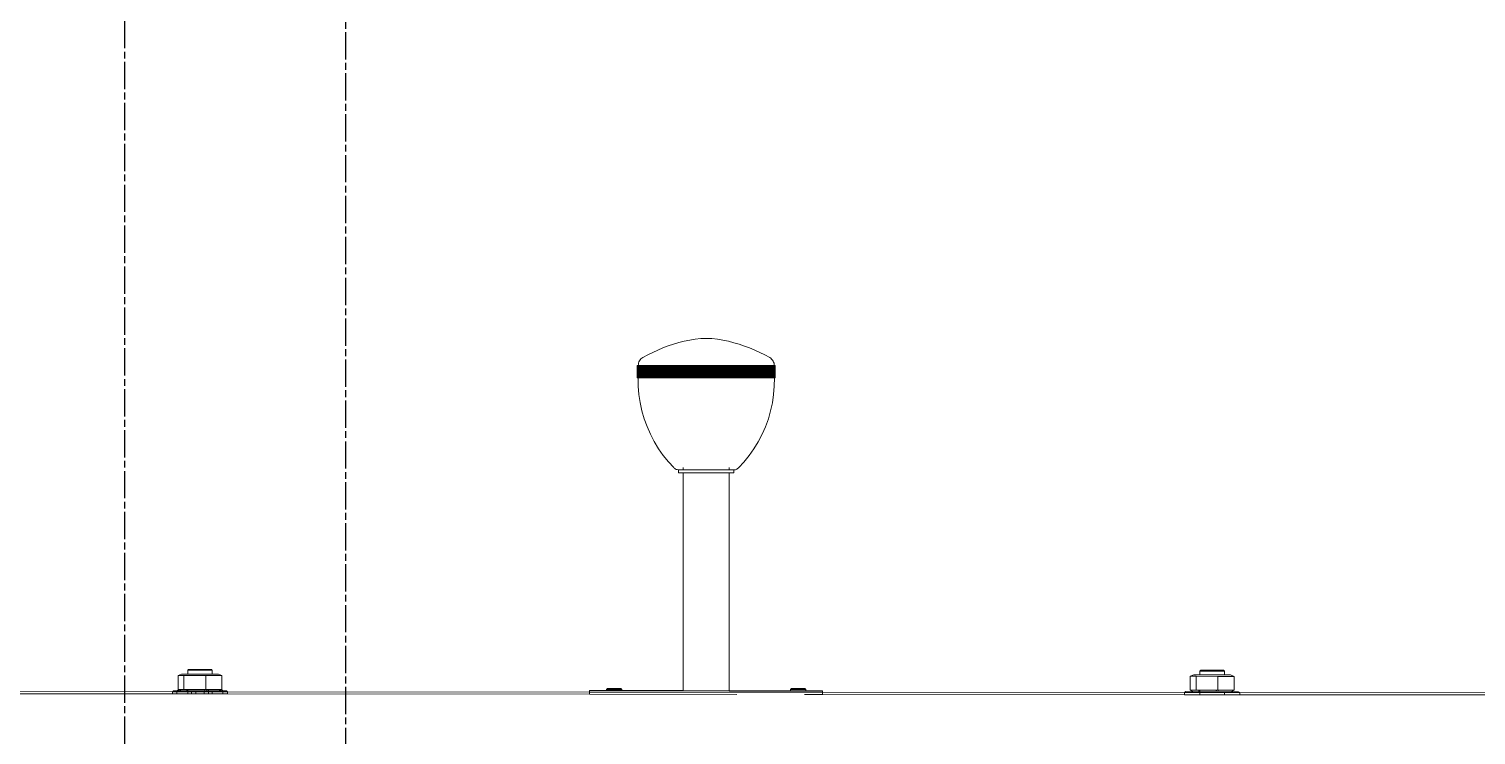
# Model space of a CAD drawing. Header units: inches. Extents: x 102655 to 148943, y 72248 to 114419.
# Drawn here: x 119834.3 to 120306.1, y 84854.9 to 85085.1 of the extents above; entities that cross this region are included whole.
import ezdxf

# ---------------------------------------------------------------- set-up
doc = ezdxf.new("R2010")
doc.units = ezdxf.units.IN
doc.linetypes.add('CENTER INDS', pattern=[13.335, 8.89, -1.11125, 2.2225, -1.11125])
doc.layers.add('ceiling dim', color=8, linetype='Continuous', lineweight=5)
doc.layers.add('Furnitureee', color=8, linetype='Continuous', lineweight=5)
doc.layers.add('ELECTRICAL LIGHTING CEILING', color=6, linetype='CENTER INDS', true_color=0xff00ff)

# ---------------------------------------------------------------- blocks, each defined once
blk = doc.blocks.new('baby foot pl')
at = {"color": 8}
for p, q in [((2.21704, 2.81693), (2.21526, 2.81656)), ((2.21883, 2.81724), (2.21704, 2.81693)), ((2.22063, 2.81748), (2.21883, 2.81724)), ((2.22425, 2.81748), (2.22063, 2.81748)), ((2.22425, 2.81748), (2.22606, 2.81724)), ((2.22606, 2.81724), (2.22785, 2.81693)), ((2.22785, 2.81693), (2.22963, 2.81656)), ((2.20335, 2.81213), (2.20176, 2.81125)), ((2.20498, 2.81295), (2.20335, 2.81213)), ((2.20663, 2.81371), (2.20498, 2.81295)), ((2.20831, 2.81441), (2.20663, 2.81371)), ((2.21002, 2.81504), (2.20831, 2.81441)), ((2.21174, 2.81561), (2.21002, 2.81504)), ((2.21349, 2.81612), (2.21174, 2.81561)), ((2.21526, 2.81656), (2.21349, 2.81612)), ((2.22963, 2.81656), (2.23139, 2.81612)), ((2.23139, 2.81612), (2.23314, 2.81561)), ((2.23314, 2.81561), (2.23487, 2.81504)), ((2.23487, 2.81504), (2.23657, 2.81441)), ((2.23657, 2.81441), (2.23825, 2.81371)), ((2.23825, 2.81371), (2.23991, 2.81295)), ((2.23991, 2.81295), (2.24153, 2.81213)), ((2.24153, 2.81213), (2.24312, 2.81125)), ((2.19994, 2.80865), (2.19994, 2.80465)), ((2.19999, 2.80865), (2.19994, 2.80865)), ((2.19999, 2.80865), (2.19999, 2.80465)), ((2.19999, 2.80865), (2.20004, 2.80865)), ((2.20004, 2.80865), (2.20009, 2.80865)), ((2.20004, 2.80865), (2.20004, 2.80465)), ((2.20009, 2.80865), (2.20009, 2.80465)), ((2.20013, 2.80865), (2.20009, 2.80865)), ((2.20013, 2.80865), (2.20013, 2.80465)), ((2.20013, 2.80865), (2.20018, 2.80865)), ((2.20018, 2.80865), (2.20018, 2.80465)), ((2.20018, 2.80865), (2.20023, 2.80865)), ((2.20026, 2.80865), (2.20023, 2.80865)), ((2.20023, 2.80865), (2.20023, 2.80465)), ((2.20029, 2.80905), (2.20026, 2.80865)), ((2.20031, 2.80865), (2.20026, 2.80865)), ((2.20026, 2.80865), (2.20028, 2.80465)), ((2.20036, 2.80943), (2.20029, 2.80905)), ((2.20031, 2.80865), (2.20033, 2.80465)), ((2.20037, 2.80865), (2.20031, 2.80865)), ((2.20049, 2.8098), (2.20036, 2.80943)), ((2.20037, 2.80865), (2.20037, 2.80465)), ((2.20042, 2.80865), (2.20037, 2.80865)), ((2.20042, 2.80865), (2.20042, 2.80465)), ((2.20042, 2.80865), (2.20047, 2.80865)), ((2.20047, 2.80865), (2.20047, 2.80465)), ((2.20052, 2.80865), (2.20047, 2.80865)), ((2.20066, 2.81015), (2.20049, 2.8098)), ((2.20052, 2.80865), (2.20052, 2.80465)), ((2.20056, 2.80865), (2.20052, 2.80865)), ((2.20056, 2.80865), (2.20056, 2.80465)), ((2.20056, 2.80865), (2.20061, 2.80865)), ((2.20061, 2.80865), (2.20061, 2.80465)), ((2.20065, 2.80865), (2.20061, 2.80865)), ((2.20069, 2.80865), (2.20065, 2.80865)), ((2.20065, 2.80865), (2.20066, 2.80465)), ((2.20088, 2.81048), (2.20066, 2.81015)), ((2.20069, 2.80865), (2.20071, 2.80465)), ((2.20069, 2.80865), (2.20085, 2.80865)), ((2.20085, 2.80865), (2.20085, 2.80465)), ((2.20085, 2.80865), (2.20099, 2.80865)), ((2.20114, 2.81078), (2.20088, 2.81048)), ((2.20099, 2.80865), (2.20099, 2.80465)), ((2.20113, 2.80865), (2.20099, 2.80865)), ((2.20113, 2.80865), (2.20113, 2.80465)), ((2.20113, 2.80865), (2.20127, 2.80865)), ((2.20144, 2.81103), (2.20114, 2.81078)), ((2.20127, 2.80865), (2.20127, 2.80465)), ((2.20141, 2.80865), (2.20127, 2.80865)), ((2.20141, 2.80865), (2.20141, 2.80465)), ((2.20141, 2.80865), (2.20155, 2.80865)), ((2.20176, 2.81125), (2.20144, 2.81103)), ((2.20155, 2.80865), (2.20155, 2.80465)), ((2.20169, 2.80865), (2.20155, 2.80865)), ((2.20169, 2.80865), (2.20169, 2.80465)), ((2.20183, 2.80865), (2.20169, 2.80865)), ((2.20183, 2.80865), (2.20183, 2.80465)), ((2.20183, 2.80865), (2.20197, 2.80865)), ((2.20197, 2.80865), (2.20197, 2.80465)), ((2.20211, 2.80865), (2.20197, 2.80865)), ((2.20211, 2.80865), (2.20211, 2.80465)), ((2.20225, 2.80865), (2.20211, 2.80865)), ((2.20225, 2.80865), (2.20225, 2.80465)), ((2.20225, 2.80865), (2.20239, 2.80865)), ((2.20239, 2.80865), (2.20239, 2.80465)), ((2.20239, 2.80865), (2.20253, 2.80865)), ((2.20253, 2.80865), (2.20253, 2.80465)), ((2.20267, 2.80865), (2.20253, 2.80865)), ((2.20267, 2.80865), (2.20267, 2.80465)), ((2.20282, 2.80865), (2.20267, 2.80865)), ((2.20282, 2.80865), (2.20282, 2.80465)), ((2.20282, 2.80865), (2.20296, 2.80865)), ((2.20296, 2.80865), (2.20296, 2.80465)), ((2.20316, 2.80865), (2.20296, 2.80865)), ((2.20316, 2.80865), (2.20317, 2.80465)), ((2.20316, 2.80865), (2.2034, 2.80865)), ((2.2034, 2.80865), (2.2034, 2.80465)), ((2.2034, 2.80865), (2.20362, 2.80865)), ((2.20362, 2.80865), (2.20362, 2.80465)), ((2.20385, 2.80865), (2.20362, 2.80865)), ((2.20385, 2.80865), (2.20385, 2.80465)), ((2.20385, 2.80865), (2.20407, 2.80865)), ((2.20407, 2.80865), (2.20407, 2.80465)), ((2.20407, 2.80865), (2.20429, 2.80865)), ((2.20429, 2.80865), (2.20429, 2.80465)), ((2.20429, 2.80865), (2.20452, 2.80865)), ((2.20452, 2.80865), (2.20452, 2.80465)), ((2.20452, 2.80865), (2.20474, 2.80865)), ((2.20474, 2.80865), (2.20474, 2.80465)), ((2.20474, 2.80865), (2.20496, 2.80865)), ((2.20496, 2.80865), (2.20496, 2.80465)), ((2.20519, 2.80865), (2.20496, 2.80865)), ((2.20519, 2.80865), (2.20519, 2.80465)), ((2.20519, 2.80865), (2.20541, 2.80865)), ((2.20541, 2.80865), (2.20541, 2.80465)), ((2.20563, 2.80865), (2.20541, 2.80865)), ((2.20563, 2.80865), (2.20563, 2.80465)), ((2.20563, 2.80865), (2.20586, 2.80865)), ((2.20586, 2.80865), (2.20586, 2.80465)), ((2.20608, 2.80865), (2.20586, 2.80865)), ((2.20608, 2.80865), (2.20608, 2.80465)), ((2.20608, 2.80865), (2.20631, 2.80865)), ((2.20631, 2.80865), (2.20631, 2.80465)), ((2.20631, 2.80865), (2.20653, 2.80865)), ((2.20653, 2.80865), (2.20653, 2.80465)), ((2.20682, 2.80865), (2.20653, 2.80865)), ((2.20682, 2.80865), (2.20682, 2.80465)), ((2.20711, 2.80865), (2.20682, 2.80865)), ((2.20711, 2.80865), (2.20711, 2.80465)), ((2.20711, 2.80865), (2.2074, 2.80865)), ((2.2074, 2.80865), (2.2074, 2.80465)), ((2.20769, 2.80865), (2.2074, 2.80865)), ((2.20769, 2.80865), (2.20769, 2.80465)), ((2.20798, 2.80865), (2.20769, 2.80865)), ((2.20798, 2.80865), (2.20798, 2.80465)), ((2.20798, 2.80865), (2.20828, 2.80865)), ((2.20828, 2.80865), (2.20828, 2.80465)), ((2.20857, 2.80865), (2.20828, 2.80865)), ((2.20857, 2.80865), (2.20857, 2.80465)), ((2.20857, 2.80865), (2.20886, 2.80865)), ((2.20886, 2.80865), (2.20886, 2.80465)), ((2.20915, 2.80865), (2.20886, 2.80865)), ((2.20915, 2.80865), (2.20915, 2.80465)), ((2.20944, 2.80865), (2.20915, 2.80865)), ((2.20944, 2.80865), (2.20944, 2.80465)), ((2.20944, 2.80865), (2.20973, 2.80865)), ((2.20973, 2.80865), (2.20973, 2.80465)), ((2.20973, 2.80865), (2.21002, 2.80865)), ((2.21002, 2.80865), (2.21002, 2.80465)), ((2.21031, 2.80865), (2.21002, 2.80865)), ((2.21031, 2.80865), (2.21031, 2.80465)), ((2.21031, 2.80865), (2.21061, 2.80865)), ((2.21061, 2.80865), (2.21061, 2.80465)), ((2.21061, 2.80865), (2.2109, 2.80865)), ((2.2109, 2.80865), (2.2109, 2.80465)), ((2.2109, 2.80865), (2.21119, 2.80865)), ((2.21119, 2.80865), (2.21119, 2.80465)), ((2.21147, 2.80865), (2.21119, 2.80865)), ((2.21147, 2.80865), (2.21147, 2.80465)), ((2.21147, 2.80865), (2.21152, 2.80865)), ((2.21152, 2.80865), (2.21152, 2.80465)), ((2.21181, 2.80865), (2.21152, 2.80865)), ((2.21181, 2.80865), (2.21181, 2.80465)), ((2.21181, 2.80865), (2.21186, 2.80865)), ((2.21216, 2.80865), (2.21186, 2.80865)), ((2.21186, 2.80865), (2.21186, 2.80465)), ((2.21216, 2.80865), (2.21214, 2.80465)), ((2.21216, 2.80865), (2.2122, 2.80865)), ((2.2122, 2.80865), (2.2122, 2.80465)), ((2.21249, 2.80865), (2.2122, 2.80865)), ((2.21249, 2.80865), (2.21249, 2.80465)), ((2.21249, 2.80865), (2.21254, 2.80865)), ((2.21282, 2.80865), (2.21254, 2.80865)), ((2.21254, 2.80865), (2.21254, 2.80465)), ((2.21282, 2.80865), (2.21282, 2.80465)), ((2.21282, 2.80865), (2.21288, 2.80865)), ((2.21317, 2.80865), (2.21288, 2.80865)), ((2.21288, 2.80865), (2.21288, 2.80465)), ((2.21317, 2.80865), (2.21317, 2.80465)), ((2.21317, 2.80865), (2.21322, 2.80865)), ((2.21351, 2.80865), (2.21322, 2.80865)), ((2.21322, 2.80865), (2.21322, 2.80465)), ((2.21351, 2.80865), (2.21351, 2.80465)), ((2.21356, 2.80865), (2.21351, 2.80865)), ((2.21356, 2.80865), (2.21356, 2.80465)), ((2.21385, 2.80865), (2.21356, 2.80865)), ((2.21385, 2.80865), (2.21385, 2.80465)), ((2.21391, 2.80865), (2.21385, 2.80865)), ((2.21418, 2.80865), (2.21391, 2.80865)), ((2.21391, 2.80865), (2.21391, 2.80465)), ((2.21418, 2.80865), (2.21418, 2.80465)), ((2.21424, 2.80865), (2.21418, 2.80865)), ((2.21424, 2.80865), (2.21424, 2.80465)), ((2.21453, 2.80865), (2.21424, 2.80865)), ((2.21453, 2.80865), (2.21453, 2.80465)), ((2.21453, 2.80865), (2.21458, 2.80865)), ((2.21458, 2.80865), (2.21458, 2.80465)), ((2.21486, 2.80865), (2.21458, 2.80865)), ((2.21491, 2.80865), (2.21486, 2.80865)), ((2.21486, 2.80865), (2.21486, 2.80465)), ((2.2152, 2.80865), (2.21491, 2.80865)), ((2.21491, 2.80865), (2.21491, 2.80465)), ((2.21526, 2.80865), (2.2152, 2.80865)), ((2.2152, 2.80865), (2.2152, 2.80465)), ((2.21526, 2.80865), (2.21526, 2.80465)), ((2.21554, 2.80865), (2.21526, 2.80865)), ((2.21554, 2.80865), (2.21554, 2.80465)), ((2.21559, 2.80865), (2.21554, 2.80865)), ((2.21559, 2.80865), (2.21559, 2.80465)), ((2.21588, 2.80865), (2.21559, 2.80865)), ((2.21588, 2.80865), (2.21588, 2.80465)), ((2.21588, 2.80865), (2.21594, 2.80865)), ((2.21594, 2.80865), (2.21594, 2.80465)), ((2.21622, 2.80865), (2.21594, 2.80865)), ((2.21622, 2.80865), (2.21622, 2.80465)), ((2.21628, 2.80865), (2.21622, 2.80865)), ((2.21628, 2.80865), (2.21628, 2.80465)), ((2.21656, 2.80865), (2.21628, 2.80865)), ((2.21662, 2.80865), (2.21656, 2.80865)), ((2.21656, 2.80865), (2.21656, 2.80465)), ((2.21662, 2.80865), (2.21662, 2.80465)), ((2.21683, 2.80865), (2.21662, 2.80865)), ((2.21683, 2.80865), (2.21683, 2.80465)), ((2.21697, 2.80865), (2.21683, 2.80865)), ((2.21697, 2.80865), (2.21697, 2.80465)), ((2.2172, 2.80865), (2.21697, 2.80865)), ((2.2172, 2.80865), (2.2172, 2.80465)), ((2.21734, 2.80865), (2.2172, 2.80865)), ((2.21756, 2.80865), (2.21734, 2.80865)), ((2.21734, 2.80865), (2.21734, 2.80465)), ((2.2177, 2.80865), (2.21756, 2.80865)), ((2.21756, 2.80865), (2.21756, 2.80465)), ((2.2177, 2.80865), (2.2177, 2.80465)), ((2.21792, 2.80865), (2.2177, 2.80865)), ((2.21792, 2.80865), (2.21792, 2.80465)), ((2.21807, 2.80865), (2.21792, 2.80865)), ((2.21829, 2.80865), (2.21807, 2.80865)), ((2.21807, 2.80865), (2.21807, 2.80465)), ((2.21829, 2.80865), (2.21829, 2.80465)), ((2.21843, 2.80865), (2.21829, 2.80865)), ((2.21865, 2.80865), (2.21843, 2.80865)), ((2.21843, 2.80865), (2.21843, 2.80465)), ((2.21865, 2.80865), (2.21865, 2.80465)), ((2.2188, 2.80865), (2.21865, 2.80865)), ((2.21902, 2.80865), (2.2188, 2.80865)), ((2.2188, 2.80865), (2.2188, 2.80465)), ((2.21902, 2.80865), (2.21902, 2.80465)), ((2.21916, 2.80865), (2.21902, 2.80865)), ((2.21916, 2.80865), (2.21916, 2.80465)), ((2.21939, 2.80865), (2.21916, 2.80865)), ((2.21939, 2.80865), (2.21939, 2.80465)), ((2.21953, 2.80865), (2.21939, 2.80865)), ((2.21974, 2.80865), (2.21953, 2.80865)), ((2.21953, 2.80865), (2.21953, 2.80465)), ((2.21974, 2.80865), (2.21974, 2.80465)), ((2.21988, 2.80865), (2.21974, 2.80865)), ((2.21988, 2.80865), (2.21988, 2.80465)), ((2.22011, 2.80865), (2.21988, 2.80865)), ((2.22011, 2.80865), (2.22011, 2.80465)), ((2.22025, 2.80865), (2.22011, 2.80865)), ((2.22047, 2.80865), (2.22025, 2.80865)), ((2.22025, 2.80865), (2.22025, 2.80465)), ((2.22047, 2.80865), (2.22047, 2.80465)), ((2.22061, 2.80865), (2.22047, 2.80865)), ((2.22061, 2.80865), (2.22061, 2.80465)), ((2.22084, 2.80865), (2.22061, 2.80865)), ((2.22098, 2.80865), (2.22084, 2.80865)), ((2.22084, 2.80865), (2.22084, 2.80465)), ((2.22098, 2.80865), (2.22098, 2.80465)), ((2.2212, 2.80865), (2.22098, 2.80865)), ((2.22134, 2.80865), (2.2212, 2.80865)), ((2.2212, 2.80865), (2.2212, 2.80465)), ((2.22134, 2.80865), (2.22134, 2.80465)), ((2.22156, 2.80865), (2.22134, 2.80865)), ((2.22171, 2.80865), (2.22156, 2.80865)), ((2.22156, 2.80865), (2.22156, 2.80465)), ((2.22193, 2.80865), (2.22171, 2.80865)), ((2.22171, 2.80865), (2.22171, 2.80465)), ((2.22193, 2.80865), (2.22193, 2.80465)), ((2.22208, 2.80865), (2.22193, 2.80865)), ((2.22208, 2.80865), (2.22208, 2.80465)), ((2.2223, 2.80865), (2.22208, 2.80865)), ((2.22244, 2.80865), (2.2223, 2.80865)), ((2.2223, 2.80865), (2.2223, 2.80465)), ((2.22244, 2.80865), (2.22244, 2.80465)), ((2.22257, 2.80865), (2.22244, 2.80865)), ((2.22257, 2.80865), (2.22256, 2.80465)), ((2.2228, 2.80865), (2.22257, 2.80865)), ((2.2228, 2.80865), (2.2228, 2.80465)), ((2.22294, 2.80865), (2.2228, 2.80865)), ((2.22316, 2.80865), (2.22294, 2.80865)), ((2.22294, 2.80865), (2.22294, 2.80465)), ((2.2233, 2.80865), (2.22316, 2.80865)), ((2.22316, 2.80865), (2.22316, 2.80465)), ((2.22352, 2.80865), (2.2233, 2.80865)), ((2.2233, 2.80865), (2.2233, 2.80465)), ((2.22352, 2.80865), (2.22352, 2.80465)), ((2.22367, 2.80865), (2.22352, 2.80865)), ((2.22367, 2.80865), (2.22367, 2.80465)), ((2.22389, 2.80865), (2.22367, 2.80865)), ((2.22403, 2.80865), (2.22389, 2.80865)), ((2.22389, 2.80865), (2.22389, 2.80465)), ((2.22425, 2.80865), (2.22403, 2.80865)), ((2.22403, 2.80865), (2.22403, 2.80465)), ((2.2244, 2.80865), (2.22425, 2.80865)), ((2.22425, 2.80865), (2.22425, 2.80465)), ((2.2244, 2.80865), (2.2244, 2.80465)), ((2.22462, 2.80865), (2.2244, 2.80865)), ((2.22476, 2.80865), (2.22462, 2.80865)), ((2.22462, 2.80865), (2.22462, 2.80465)), ((2.22476, 2.80865), (2.22476, 2.80465)), ((2.22499, 2.80865), (2.22476, 2.80865)), ((2.22499, 2.80865), (2.22499, 2.80465)), ((2.22513, 2.80865), (2.22499, 2.80865)), ((2.22513, 2.80865), (2.22513, 2.80465)), ((2.22535, 2.80865), (2.22513, 2.80865)), ((2.22548, 2.80865), (2.22535, 2.80865)), ((2.22535, 2.80865), (2.22535, 2.80465)), ((2.22548, 2.80865), (2.22548, 2.80465)), ((2.22571, 2.80865), (2.22548, 2.80865)), ((2.22571, 2.80865), (2.22571, 2.80465)), ((2.22585, 2.80865), (2.22571, 2.80865)), ((2.22608, 2.80865), (2.22585, 2.80865)), ((2.22585, 2.80865), (2.22585, 2.80465)), ((2.22621, 2.80865), (2.22608, 2.80865)), ((2.22608, 2.80865), (2.22608, 2.80465)), ((2.22644, 2.80865), (2.22621, 2.80865)), ((2.22621, 2.80865), (2.22621, 2.80465)), ((2.22644, 2.80865), (2.22644, 2.80465)), ((2.22658, 2.80865), (2.22644, 2.80865)), ((2.2268, 2.80865), (2.22658, 2.80865)), ((2.22658, 2.80865), (2.22658, 2.80465)), ((2.2268, 2.80865), (2.2268, 2.80465)), ((2.22694, 2.80865), (2.2268, 2.80865)), ((2.22717, 2.80865), (2.22694, 2.80865)), ((2.22694, 2.80865), (2.22694, 2.80465)), ((2.22717, 2.80865), (2.22717, 2.80465)), ((2.22731, 2.80865), (2.22717, 2.80865)), ((2.22753, 2.80865), (2.22731, 2.80865)), ((2.22731, 2.80865), (2.22731, 2.80465)), ((2.22768, 2.80865), (2.22753, 2.80865)), ((2.22753, 2.80865), (2.22753, 2.80465)), ((2.2279, 2.80865), (2.22768, 2.80865)), ((2.22768, 2.80865), (2.22768, 2.80465)), ((2.2279, 2.80865), (2.2279, 2.80465)), ((2.22804, 2.80865), (2.2279, 2.80865)), ((2.22804, 2.80865), (2.22804, 2.80465)), ((2.22804, 2.80865), (2.22827, 2.80865)), ((2.22827, 2.80865), (2.22827, 2.80465)), ((2.22831, 2.80865), (2.22827, 2.80865)), ((2.22831, 2.80865), (2.22831, 2.80465)), ((2.2286, 2.80865), (2.22831, 2.80865)), ((2.2286, 2.80865), (2.2286, 2.80465)), ((2.22865, 2.80865), (2.2286, 2.80865)), ((2.22894, 2.80865), (2.22865, 2.80865)), ((2.22865, 2.80865), (2.22865, 2.80465)), ((2.22899, 2.80865), (2.22894, 2.80865)), ((2.22894, 2.80865), (2.22894, 2.80465)), ((2.22927, 2.80865), (2.22899, 2.80865)), ((2.22899, 2.80865), (2.22899, 2.80465)), ((2.22927, 2.80865), (2.22927, 2.80465)), ((2.22933, 2.80865), (2.22927, 2.80865)), ((2.22933, 2.80865), (2.22933, 2.80465)), ((2.22962, 2.80865), (2.22933, 2.80865)), ((2.22967, 2.80865), (2.22962, 2.80865)), ((2.22962, 2.80865), (2.22962, 2.80465)), ((2.22995, 2.80865), (2.22967, 2.80865)), ((2.22967, 2.80865), (2.22967, 2.80465)), ((2.23001, 2.80865), (2.22995, 2.80865)), ((2.22995, 2.80865), (2.22995, 2.80465)), ((2.23001, 2.80865), (2.23001, 2.80465)), ((2.2303, 2.80865), (2.23001, 2.80865)), ((2.23035, 2.80865), (2.2303, 2.80865)), ((2.2303, 2.80865), (2.2303, 2.80465)), ((2.23035, 2.80865), (2.23035, 2.80465)), ((2.23064, 2.80865), (2.23035, 2.80865)), ((2.23064, 2.80865), (2.23064, 2.80465)), ((2.23069, 2.80865), (2.23064, 2.80865)), ((2.23069, 2.80865), (2.23069, 2.80465)), ((2.23098, 2.80865), (2.23069, 2.80865)), ((2.23102, 2.80865), (2.23098, 2.80865)), ((2.23098, 2.80865), (2.23098, 2.80465)), ((2.23102, 2.80865), (2.23102, 2.80465)), ((2.23131, 2.80865), (2.23102, 2.80865)), ((2.23131, 2.80865), (2.23131, 2.80465)), ((2.23136, 2.80865), (2.23131, 2.80865)), ((2.23165, 2.80865), (2.23136, 2.80865)), ((2.23136, 2.80865), (2.23136, 2.80465)), ((2.2317, 2.80865), (2.23165, 2.80865)), ((2.23165, 2.80865), (2.23165, 2.80465)), ((2.2317, 2.80865), (2.2317, 2.80465)), ((2.23199, 2.80865), (2.2317, 2.80865)), ((2.23204, 2.80865), (2.23199, 2.80865)), ((2.23199, 2.80865), (2.23199, 2.80465)), ((2.23233, 2.80865), (2.23204, 2.80865)), ((2.23204, 2.80865), (2.23204, 2.80465)), ((2.23233, 2.80865), (2.23233, 2.80465)), ((2.23238, 2.80865), (2.23233, 2.80865)), ((2.23238, 2.80865), (2.23238, 2.80465)), ((2.23267, 2.80865), (2.23238, 2.80865)), ((2.23267, 2.80865), (2.23267, 2.80465)), ((2.23272, 2.80865), (2.23267, 2.80865)), ((2.23301, 2.80865), (2.23272, 2.80865)), ((2.23272, 2.80865), (2.23272, 2.80465)), ((2.23301, 2.80865), (2.23301, 2.80465)), ((2.23306, 2.80865), (2.23301, 2.80865)), ((2.23335, 2.80865), (2.23306, 2.80865)), ((2.23306, 2.80865), (2.23306, 2.80465)), ((2.23335, 2.80865), (2.23335, 2.80465)), ((2.23341, 2.80865), (2.23335, 2.80865)), ((2.23341, 2.80865), (2.23341, 2.80465)), ((2.23341, 2.80865), (2.23369, 2.80865)), ((2.23369, 2.80865), (2.23369, 2.80465)), ((2.23398, 2.80865), (2.23369, 2.80865)), ((2.23398, 2.80865), (2.23398, 2.80465)), ((2.23427, 2.80865), (2.23398, 2.80865)), ((2.23427, 2.80865), (2.23427, 2.80465)), ((2.23456, 2.80865), (2.23427, 2.80865)), ((2.23456, 2.80865), (2.23456, 2.80465)), ((2.23485, 2.80865), (2.23456, 2.80865)), ((2.23485, 2.80865), (2.23485, 2.80465)), ((2.23514, 2.80865), (2.23485, 2.80865)), ((2.23514, 2.80865), (2.23514, 2.80465)), ((2.23544, 2.80865), (2.23514, 2.80865)), ((2.23544, 2.80865), (2.23544, 2.80465)), ((2.23573, 2.80865), (2.23544, 2.80865)), ((2.23573, 2.80865), (2.23573, 2.80465)), ((2.23602, 2.80865), (2.23573, 2.80865)), ((2.23602, 2.80865), (2.23602, 2.80465)), ((2.23631, 2.80865), (2.23602, 2.80865)), ((2.23631, 2.80865), (2.23631, 2.80465)), ((2.2366, 2.80865), (2.23631, 2.80865)), ((2.2366, 2.80865), (2.2366, 2.80465)), ((2.23689, 2.80865), (2.2366, 2.80865)), ((2.23689, 2.80865), (2.23689, 2.80465)), ((2.23718, 2.80865), (2.23689, 2.80865)), ((2.23718, 2.80865), (2.23718, 2.80465)), ((2.23747, 2.80865), (2.23718, 2.80865)), ((2.23747, 2.80865), (2.23747, 2.80465)), ((2.23777, 2.80865), (2.23747, 2.80865)), ((2.23777, 2.80865), (2.23777, 2.80465)), ((2.23806, 2.80865), (2.23777, 2.80865)), ((2.23806, 2.80865), (2.23806, 2.80465)), ((2.23806, 2.80865), (2.23835, 2.80865)), ((2.23835, 2.80865), (2.23835, 2.80465)), ((2.23857, 2.80865), (2.23835, 2.80865)), ((2.23857, 2.80865), (2.23857, 2.80465)), ((2.2388, 2.80865), (2.23857, 2.80865)), ((2.2388, 2.80865), (2.2388, 2.80465)), ((2.23902, 2.80865), (2.2388, 2.80865)), ((2.23902, 2.80865), (2.23902, 2.80465)), ((2.23902, 2.80865), (2.23924, 2.80865)), ((2.23924, 2.80865), (2.23924, 2.80465)), ((2.23946, 2.80865), (2.23924, 2.80865)), ((2.23946, 2.80865), (2.23946, 2.80465)), ((2.23969, 2.80865), (2.23946, 2.80865)), ((2.23969, 2.80865), (2.23969, 2.80465)), ((2.23991, 2.80865), (2.23969, 2.80865)), ((2.23991, 2.80865), (2.23991, 2.80465)), ((2.24014, 2.80865), (2.23991, 2.80865)), ((2.24014, 2.80865), (2.24014, 2.80465)), ((2.24036, 2.80865), (2.24014, 2.80865)), ((2.24036, 2.80865), (2.24036, 2.80465)), ((2.24058, 2.80865), (2.24036, 2.80865)), ((2.24058, 2.80865), (2.24058, 2.80465)), ((2.2408, 2.80865), (2.24058, 2.80865)), ((2.2408, 2.80865), (2.2408, 2.80465)), ((2.24103, 2.80865), (2.2408, 2.80865)), ((2.24103, 2.80865), (2.24103, 2.80465)), ((2.24125, 2.80865), (2.24103, 2.80865)), ((2.24125, 2.80865), (2.24125, 2.80465)), ((2.24148, 2.80865), (2.24125, 2.80865)), ((2.24148, 2.80865), (2.24148, 2.80465)), ((2.2417, 2.80865), (2.24148, 2.80865)), ((2.2417, 2.80865), (2.2417, 2.80465)), ((2.2417, 2.80865), (2.24193, 2.80865)), ((2.24193, 2.80865), (2.24193, 2.80465)), ((2.24206, 2.80865), (2.24193, 2.80865)), ((2.24206, 2.80865), (2.24206, 2.80465)), ((2.24221, 2.80865), (2.24206, 2.80865)), ((2.24221, 2.80865), (2.24221, 2.80465)), ((2.24235, 2.80865), (2.24221, 2.80865)), ((2.24235, 2.80865), (2.24235, 2.80465)), ((2.24249, 2.80865), (2.24235, 2.80865)), ((2.24249, 2.80865), (2.24249, 2.80465)), ((2.24263, 2.80865), (2.24249, 2.80865)), ((2.24263, 2.80865), (2.24263, 2.80465)), ((2.24277, 2.80865), (2.24263, 2.80865)), ((2.24277, 2.80865), (2.24277, 2.80465)), ((2.24291, 2.80865), (2.24277, 2.80865)), ((2.24291, 2.80865), (2.24291, 2.80465)), ((2.24305, 2.80865), (2.24291, 2.80865)), ((2.24305, 2.80865), (2.24305, 2.80465)), ((2.24305, 2.80865), (2.24319, 2.80865)), ((2.24312, 2.81125), (2.24345, 2.81103)), ((2.24319, 2.80865), (2.24319, 2.80465)), ((2.24333, 2.80865), (2.24319, 2.80865)), ((2.24333, 2.80865), (2.24333, 2.80465)), ((2.24333, 2.80865), (2.24347, 2.80865)), ((2.24345, 2.81103), (2.24374, 2.81078)), ((2.24347, 2.80865), (2.24347, 2.80465)), ((2.24361, 2.80865), (2.24347, 2.80865)), ((2.24361, 2.80865), (2.24361, 2.80465)), ((2.24375, 2.80865), (2.24361, 2.80865)), ((2.24374, 2.81078), (2.244, 2.81048)), ((2.24375, 2.80865), (2.24375, 2.80465)), ((2.24375, 2.80865), (2.24389, 2.80865)), ((2.24389, 2.80865), (2.24389, 2.80465)), ((2.24403, 2.80865), (2.24389, 2.80865)), ((2.244, 2.81048), (2.24422, 2.81015)), ((2.24403, 2.80865), (2.24403, 2.80465)), ((2.24418, 2.80865), (2.24403, 2.80865)), ((2.24418, 2.80865), (2.24418, 2.80465)), ((2.24422, 2.80865), (2.24418, 2.80865)), ((2.24422, 2.81015), (2.24439, 2.8098)), ((2.24422, 2.80865), (2.24427, 2.80865)), ((2.24422, 2.80865), (2.24422, 2.80465)), ((2.24427, 2.80865), (2.24428, 2.80465)), ((2.24433, 2.80865), (2.24427, 2.80865)), ((2.24433, 2.80865), (2.24433, 2.80465)), ((2.24438, 2.80865), (2.24433, 2.80865)), ((2.24438, 2.80865), (2.24443, 2.80865)), ((2.24438, 2.80865), (2.24438, 2.80465)), ((2.24439, 2.8098), (2.24452, 2.80943)), ((2.24443, 2.80865), (2.24443, 2.80465)), ((2.24448, 2.80865), (2.24443, 2.80865)), ((2.24448, 2.80865), (2.24448, 2.80465)), ((2.24452, 2.80865), (2.24448, 2.80865)), ((2.24452, 2.80943), (2.2446, 2.80905)), ((2.24452, 2.80865), (2.24457, 2.80865)), ((2.24452, 2.80865), (2.24452, 2.80465)), ((2.24457, 2.80865), (2.24457, 2.80465)), ((2.24462, 2.80865), (2.24457, 2.80865)), ((2.2446, 2.80905), (2.24462, 2.80865)), ((2.24462, 2.80865), (2.24461, 2.80465)), ((2.24462, 2.80865), (2.24465, 2.80865)), ((2.24465, 2.80865), (2.24465, 2.80465)), ((2.2447, 2.80865), (2.24465, 2.80865)), ((2.2447, 2.80865), (2.2447, 2.80465)), ((2.2447, 2.80865), (2.24475, 2.80865)), ((2.24475, 2.80865), (2.24475, 2.80465)), ((2.24475, 2.80865), (2.2448, 2.80865)), ((2.2448, 2.80865), (2.2448, 2.80465)), ((2.24485, 2.80865), (2.2448, 2.80865)), ((2.24485, 2.80865), (2.24485, 2.80465)), ((2.24485, 2.80865), (2.24489, 2.80865)), ((2.24489, 2.80865), (2.24489, 2.80465)), ((2.24489, 2.80865), (2.24494, 2.80865)), ((2.24494, 2.80865), (2.24494, 2.80465)), ((2.19999, 2.80465), (2.19994, 2.80465)), ((2.20004, 2.80465), (2.19999, 2.80465)), ((2.20009, 2.80465), (2.20004, 2.80465)), ((2.20013, 2.80465), (2.20009, 2.80465)), ((2.20018, 2.80465), (2.20013, 2.80465)), ((2.20023, 2.80465), (2.20018, 2.80465)), ((2.20023, 2.80465), (2.20027, 2.80194)), ((2.20028, 2.80465), (2.20023, 2.80465)), ((2.20033, 2.80465), (2.20028, 2.80465)), ((2.20033, 2.80465), (2.20037, 2.80465)), ((2.20042, 2.80465), (2.20037, 2.80465)), ((2.20047, 2.80465), (2.20042, 2.80465)), ((2.20047, 2.80465), (2.20052, 2.80465)), ((2.20056, 2.80465), (2.20052, 2.80465)), ((2.20061, 2.80465), (2.20056, 2.80465)), ((2.20066, 2.80465), (2.20061, 2.80465)), ((2.20071, 2.80465), (2.20066, 2.80465)), ((2.20071, 2.80465), (2.20085, 2.80465)), ((2.20085, 2.80465), (2.20099, 2.80465)), ((2.20113, 2.80465), (2.20099, 2.80465)), ((2.20127, 2.80465), (2.20113, 2.80465)), ((2.20141, 2.80465), (2.20127, 2.80465)), ((2.20155, 2.80465), (2.20141, 2.80465)), ((2.20169, 2.80465), (2.20155, 2.80465)), ((2.20183, 2.80465), (2.20169, 2.80465)), ((2.20197, 2.80465), (2.20183, 2.80465)), ((2.20211, 2.80465), (2.20197, 2.80465)), ((2.20225, 2.80465), (2.20211, 2.80465)), ((2.20239, 2.80465), (2.20225, 2.80465)), ((2.20253, 2.80465), (2.20239, 2.80465)), ((2.20267, 2.80465), (2.20253, 2.80465)), ((2.20282, 2.80465), (2.20267, 2.80465)), ((2.20296, 2.80465), (2.20282, 2.80465)), ((2.20317, 2.80465), (2.20296, 2.80465)), ((2.20317, 2.80465), (2.2034, 2.80465)), ((2.2034, 2.80465), (2.20362, 2.80465)), ((2.20362, 2.80465), (2.20385, 2.80465)), ((2.20385, 2.80465), (2.20407, 2.80465)), ((2.20407, 2.80465), (2.20429, 2.80465)), ((2.20429, 2.80465), (2.20452, 2.80465)), ((2.20452, 2.80465), (2.20474, 2.80465)), ((2.20474, 2.80465), (2.20496, 2.80465)), ((2.20496, 2.80465), (2.20519, 2.80465)), ((2.20519, 2.80465), (2.20541, 2.80465)), ((2.20541, 2.80465), (2.20563, 2.80465)), ((2.20563, 2.80465), (2.20586, 2.80465)), ((2.20586, 2.80465), (2.20608, 2.80465)), ((2.20608, 2.80465), (2.20631, 2.80465)), ((2.20631, 2.80465), (2.20653, 2.80465)), ((2.20653, 2.80465), (2.20682, 2.80465)), ((2.20682, 2.80465), (2.20711, 2.80465)), ((2.20711, 2.80465), (2.2074, 2.80465)), ((2.2074, 2.80465), (2.20769, 2.80465)), ((2.20769, 2.80465), (2.20798, 2.80465)), ((2.20798, 2.80465), (2.20828, 2.80465)), ((2.20828, 2.80465), (2.20857, 2.80465)), ((2.20857, 2.80465), (2.20886, 2.80465)), ((2.20886, 2.80465), (2.20915, 2.80465)), ((2.20915, 2.80465), (2.20944, 2.80465)), ((2.20944, 2.80465), (2.20973, 2.80465)), ((2.20973, 2.80465), (2.21002, 2.80465)), ((2.21002, 2.80465), (2.21031, 2.80465)), ((2.21031, 2.80465), (2.21061, 2.80465)), ((2.21061, 2.80465), (2.2109, 2.80465)), ((2.2109, 2.80465), (2.21119, 2.80465)), ((2.21119, 2.80465), (2.21147, 2.80465)), ((2.21152, 2.80465), (2.21147, 2.80465)), ((2.21181, 2.80465), (2.21152, 2.80465)), ((2.21186, 2.80465), (2.21181, 2.80465)), ((2.21214, 2.80465), (2.21186, 2.80465)), ((2.2122, 2.80465), (2.21214, 2.80465)), ((2.21249, 2.80465), (2.2122, 2.80465)), ((2.21254, 2.80465), (2.21249, 2.80465)), ((2.21282, 2.80465), (2.21254, 2.80465)), ((2.21288, 2.80465), (2.21282, 2.80465)), ((2.21317, 2.80465), (2.21288, 2.80465)), ((2.21322, 2.80465), (2.21317, 2.80465)), ((2.21351, 2.80465), (2.21322, 2.80465)), ((2.21356, 2.80465), (2.21351, 2.80465)), ((2.21385, 2.80465), (2.21356, 2.80465)), ((2.21391, 2.80465), (2.21385, 2.80465)), ((2.21418, 2.80465), (2.21391, 2.80465)), ((2.21424, 2.80465), (2.21418, 2.80465)), ((2.21453, 2.80465), (2.21424, 2.80465)), ((2.21458, 2.80465), (2.21453, 2.80465)), ((2.21486, 2.80465), (2.21458, 2.80465)), ((2.21491, 2.80465), (2.21486, 2.80465)), ((2.2152, 2.80465), (2.21491, 2.80465)), ((2.21526, 2.80465), (2.2152, 2.80465)), ((2.21554, 2.80465), (2.21526, 2.80465)), ((2.21559, 2.80465), (2.21554, 2.80465)), ((2.21588, 2.80465), (2.21559, 2.80465)), ((2.21594, 2.80465), (2.21588, 2.80465)), ((2.21622, 2.80465), (2.21594, 2.80465)), ((2.21628, 2.80465), (2.21622, 2.80465)), ((2.21656, 2.80465), (2.21628, 2.80465)), ((2.21662, 2.80465), (2.21656, 2.80465)), ((2.21683, 2.80465), (2.21662, 2.80465)), ((2.21697, 2.80465), (2.21683, 2.80465)), ((2.2172, 2.80465), (2.21697, 2.80465)), ((2.21734, 2.80465), (2.2172, 2.80465)), ((2.21756, 2.80465), (2.21734, 2.80465)), ((2.2177, 2.80465), (2.21756, 2.80465)), ((2.21792, 2.80465), (2.2177, 2.80465)), ((2.21807, 2.80465), (2.21792, 2.80465)), ((2.21829, 2.80465), (2.21807, 2.80465)), ((2.21843, 2.80465), (2.21829, 2.80465)), ((2.21865, 2.80465), (2.21843, 2.80465)), ((2.2188, 2.80465), (2.21865, 2.80465)), ((2.21902, 2.80465), (2.2188, 2.80465)), ((2.21916, 2.80465), (2.21902, 2.80465)), ((2.21939, 2.80465), (2.21916, 2.80465)), ((2.21953, 2.80465), (2.21939, 2.80465)), ((2.21974, 2.80465), (2.21953, 2.80465)), ((2.21988, 2.80465), (2.21974, 2.80465)), ((2.22011, 2.80465), (2.21988, 2.80465)), ((2.22025, 2.80465), (2.22011, 2.80465)), ((2.22047, 2.80465), (2.22025, 2.80465)), ((2.22061, 2.80465), (2.22047, 2.80465)), ((2.22084, 2.80465), (2.22061, 2.80465)), ((2.22098, 2.80465), (2.22084, 2.80465)), ((2.2212, 2.80465), (2.22098, 2.80465)), ((2.22134, 2.80465), (2.2212, 2.80465)), ((2.22156, 2.80465), (2.22134, 2.80465)), ((2.22171, 2.80465), (2.22156, 2.80465)), ((2.22193, 2.80465), (2.22171, 2.80465)), ((2.22208, 2.80465), (2.22193, 2.80465)), ((2.2223, 2.80465), (2.22208, 2.80465)), ((2.22244, 2.80465), (2.2223, 2.80465)), ((2.22256, 2.80465), (2.22244, 2.80465)), ((2.2228, 2.80465), (2.22256, 2.80465)), ((2.22294, 2.80465), (2.2228, 2.80465)), ((2.22316, 2.80465), (2.22294, 2.80465)), ((2.2233, 2.80465), (2.22316, 2.80465)), ((2.22352, 2.80465), (2.2233, 2.80465)), ((2.22367, 2.80465), (2.22352, 2.80465)), ((2.22389, 2.80465), (2.22367, 2.80465)), ((2.22403, 2.80465), (2.22389, 2.80465)), ((2.22425, 2.80465), (2.22403, 2.80465)), ((2.2244, 2.80465), (2.22425, 2.80465)), ((2.22462, 2.80465), (2.2244, 2.80465)), ((2.22476, 2.80465), (2.22462, 2.80465)), ((2.22499, 2.80465), (2.22476, 2.80465)), ((2.22513, 2.80465), (2.22499, 2.80465)), ((2.22535, 2.80465), (2.22513, 2.80465)), ((2.22548, 2.80465), (2.22535, 2.80465)), ((2.22571, 2.80465), (2.22548, 2.80465)), ((2.22585, 2.80465), (2.22571, 2.80465)), ((2.22608, 2.80465), (2.22585, 2.80465)), ((2.22621, 2.80465), (2.22608, 2.80465)), ((2.22644, 2.80465), (2.22621, 2.80465)), ((2.22658, 2.80465), (2.22644, 2.80465)), ((2.2268, 2.80465), (2.22658, 2.80465)), ((2.22694, 2.80465), (2.2268, 2.80465)), ((2.22717, 2.80465), (2.22694, 2.80465)), ((2.22731, 2.80465), (2.22717, 2.80465)), ((2.22753, 2.80465), (2.22731, 2.80465)), ((2.22768, 2.80465), (2.22753, 2.80465)), ((2.2279, 2.80465), (2.22768, 2.80465)), ((2.22804, 2.80465), (2.2279, 2.80465)), ((2.22827, 2.80465), (2.22804, 2.80465)), ((2.22831, 2.80465), (2.22827, 2.80465)), ((2.2286, 2.80465), (2.22831, 2.80465)), ((2.22865, 2.80465), (2.2286, 2.80465)), ((2.22894, 2.80465), (2.22865, 2.80465)), ((2.22899, 2.80465), (2.22894, 2.80465)), ((2.22927, 2.80465), (2.22899, 2.80465)), ((2.22933, 2.80465), (2.22927, 2.80465)), ((2.22962, 2.80465), (2.22933, 2.80465)), ((2.22967, 2.80465), (2.22962, 2.80465)), ((2.22995, 2.80465), (2.22967, 2.80465)), ((2.23001, 2.80465), (2.22995, 2.80465)), ((2.2303, 2.80465), (2.23001, 2.80465)), ((2.23035, 2.80465), (2.2303, 2.80465)), ((2.23064, 2.80465), (2.23035, 2.80465)), ((2.23069, 2.80465), (2.23064, 2.80465)), ((2.23098, 2.80465), (2.23069, 2.80465)), ((2.23102, 2.80465), (2.23098, 2.80465)), ((2.23131, 2.80465), (2.23102, 2.80465)), ((2.23136, 2.80465), (2.23131, 2.80465)), ((2.23165, 2.80465), (2.23136, 2.80465)), ((2.2317, 2.80465), (2.23165, 2.80465)), ((2.23199, 2.80465), (2.2317, 2.80465)), ((2.23204, 2.80465), (2.23199, 2.80465)), ((2.23233, 2.80465), (2.23204, 2.80465)), ((2.23238, 2.80465), (2.23233, 2.80465)), ((2.23267, 2.80465), (2.23238, 2.80465)), ((2.23272, 2.80465), (2.23267, 2.80465)), ((2.23301, 2.80465), (2.23272, 2.80465)), ((2.23306, 2.80465), (2.23301, 2.80465)), ((2.23335, 2.80465), (2.23306, 2.80465)), ((2.23341, 2.80465), (2.23335, 2.80465)), ((2.23369, 2.80465), (2.23341, 2.80465)), ((2.23398, 2.80465), (2.23369, 2.80465)), ((2.23427, 2.80465), (2.23398, 2.80465)), ((2.23456, 2.80465), (2.23427, 2.80465)), ((2.23485, 2.80465), (2.23456, 2.80465)), ((2.23514, 2.80465), (2.23485, 2.80465)), ((2.23544, 2.80465), (2.23514, 2.80465)), ((2.23573, 2.80465), (2.23544, 2.80465)), ((2.23602, 2.80465), (2.23573, 2.80465)), ((2.23631, 2.80465), (2.23602, 2.80465)), ((2.2366, 2.80465), (2.23631, 2.80465)), ((2.23689, 2.80465), (2.2366, 2.80465)), ((2.23718, 2.80465), (2.23689, 2.80465)), ((2.23747, 2.80465), (2.23718, 2.80465)), ((2.23777, 2.80465), (2.23747, 2.80465)), ((2.23806, 2.80465), (2.23777, 2.80465)), ((2.23835, 2.80465), (2.23806, 2.80465)), ((2.23857, 2.80465), (2.23835, 2.80465)), ((2.2388, 2.80465), (2.23857, 2.80465)), ((2.23902, 2.80465), (2.2388, 2.80465)), ((2.23924, 2.80465), (2.23902, 2.80465)), ((2.23946, 2.80465), (2.23924, 2.80465)), ((2.23969, 2.80465), (2.23946, 2.80465)), ((2.23991, 2.80465), (2.23969, 2.80465)), ((2.24014, 2.80465), (2.23991, 2.80465)), ((2.24036, 2.80465), (2.24014, 2.80465)), ((2.24058, 2.80465), (2.24036, 2.80465)), ((2.2408, 2.80465), (2.24058, 2.80465)), ((2.24103, 2.80465), (2.2408, 2.80465)), ((2.24125, 2.80465), (2.24103, 2.80465)), ((2.24148, 2.80465), (2.24125, 2.80465)), ((2.2417, 2.80465), (2.24148, 2.80465)), ((2.24193, 2.80465), (2.2417, 2.80465)), ((2.24206, 2.80465), (2.24193, 2.80465)), ((2.24221, 2.80465), (2.24206, 2.80465)), ((2.24235, 2.80465), (2.24221, 2.80465)), ((2.24249, 2.80465), (2.24235, 2.80465)), ((2.24263, 2.80465), (2.24249, 2.80465)), ((2.24277, 2.80465), (2.24263, 2.80465)), ((2.24291, 2.80465), (2.24277, 2.80465)), ((2.24305, 2.80465), (2.24291, 2.80465)), ((2.24319, 2.80465), (2.24305, 2.80465)), ((2.24333, 2.80465), (2.24319, 2.80465)), ((2.24347, 2.80465), (2.24333, 2.80465)), ((2.24361, 2.80465), (2.24347, 2.80465)), ((2.24375, 2.80465), (2.24361, 2.80465)), ((2.24389, 2.80465), (2.24375, 2.80465)), ((2.24389, 2.80465), (2.24403, 2.80465)), ((2.24403, 2.80465), (2.24418, 2.80465)), ((2.24422, 2.80465), (2.24418, 2.80465)), ((2.24428, 2.80465), (2.24422, 2.80465)), ((2.24433, 2.80465), (2.24428, 2.80465)), ((2.24433, 2.80465), (2.24438, 2.80465)), ((2.24443, 2.80465), (2.24438, 2.80465)), ((2.24448, 2.80465), (2.24443, 2.80465)), ((2.24452, 2.80465), (2.24448, 2.80465)), ((2.24457, 2.80465), (2.24452, 2.80465)), ((2.24461, 2.80465), (2.24457, 2.80465)), ((2.24465, 2.80465), (2.24461, 2.80465)), ((2.24465, 2.80465), (2.24461, 2.80194)), ((2.24465, 2.80465), (2.2447, 2.80465)), ((2.24475, 2.80465), (2.2447, 2.80465)), ((2.2448, 2.80465), (2.24475, 2.80465)), ((2.24485, 2.80465), (2.2448, 2.80465)), ((2.24489, 2.80465), (2.24485, 2.80465)), ((2.24494, 2.80465), (2.24489, 2.80465)), ((2.20027, 2.80194), (2.20048, 2.79924)), ((2.20048, 2.79924), (2.20087, 2.79655)), ((2.2444, 2.79924), (2.24401, 2.79655)), ((2.24461, 2.80194), (2.2444, 2.79924)), ((2.20087, 2.79655), (2.20145, 2.7939)), ((2.20145, 2.7939), (2.2022, 2.79129)), ((2.24344, 2.7939), (2.24269, 2.79129)), ((2.24401, 2.79655), (2.24344, 2.7939)), ((2.2022, 2.79129), (2.20312, 2.78874)), ((2.20312, 2.78874), (2.20421, 2.78626)), ((2.24176, 2.78874), (2.24067, 2.78626)), ((2.24269, 2.79129), (2.24176, 2.78874)), ((2.20421, 2.78626), (2.20547, 2.78385)), ((2.20547, 2.78385), (2.20689, 2.78154)), ((2.23941, 2.78385), (2.23799, 2.78154)), ((2.24067, 2.78626), (2.23941, 2.78385)), ((2.20689, 2.78154), (2.20846, 2.77932)), ((2.20846, 2.77932), (2.21018, 2.77722)), ((2.23643, 2.77932), (2.23471, 2.77722)), ((2.23799, 2.78154), (2.23643, 2.77932)), ((2.21018, 2.77722), (2.21186, 2.77544)), ((2.21186, 2.77544), (2.21203, 2.77524)), ((2.21203, 2.77524), (2.21223, 2.77507)), ((2.21223, 2.77507), (2.21244, 2.77492)), ((2.21244, 2.77492), (2.21268, 2.77481)), ((2.21268, 2.77481), (2.21292, 2.77472)), ((2.21292, 2.77472), (2.21344, 2.77465)), ((2.21344, 2.77465), (2.21344, 2.77365)), ((2.21344, 2.77465), (2.21494, 2.77465)), ((2.21494, 2.77546), (2.21494, 2.77524)), ((2.21494, 2.77507), (2.21494, 2.77465)), ((2.22994, 2.77465), (2.21494, 2.77465)), ((2.22994, 2.77544), (2.22994, 2.77524)), ((2.22994, 2.77507), (2.22994, 2.77465)), ((2.22994, 2.77465), (2.23144, 2.77465)), ((2.23196, 2.77472), (2.23144, 2.77465)), ((2.23144, 2.77465), (2.23144, 2.77365)), ((2.23221, 2.77481), (2.23196, 2.77472)), ((2.23244, 2.77492), (2.23221, 2.77481)), ((2.23266, 2.77507), (2.23244, 2.77492)), ((2.23286, 2.77524), (2.23266, 2.77507)), ((2.23303, 2.77544), (2.23286, 2.77524)), ((2.23471, 2.77722), (2.23303, 2.77544)), ((2.21344, 2.77365), (2.21494, 2.77365)), ((2.21494, 2.77365), (2.21494, 2.70268)), ((2.21494, 2.77365), (2.22994, 2.77365)), ((2.22994, 2.77365), (2.22994, 2.70268)), ((2.23144, 2.77365), (2.22994, 2.77365)), ((2.05344, 2.70918), (2.05374, 2.70948)), ((2.05344, 2.70798), (2.05344, 2.70918)), ((2.06144, 2.70918), (2.05344, 2.70918)), ((2.06114, 2.70948), (2.05374, 2.70948)), ((2.06144, 2.70918), (2.06114, 2.70948)), ((2.06144, 2.70798), (2.06144, 2.70918)), ((2.38344, 2.70918), (2.38374, 2.70948)), ((2.38344, 2.70798), (2.38344, 2.70918)), ((2.38344, 2.70918), (2.39144, 2.70918)), ((2.38374, 2.70948), (2.39114, 2.70948)), ((2.39144, 2.70918), (2.39114, 2.70948)), ((2.39144, 2.70798), (2.39144, 2.70918)), ((2.05029, 2.70748), (2.05144, 2.70798)), ((2.05029, 2.70298), (2.05029, 2.70748)), ((2.05029, 2.70748), (2.05553, 2.70748)), ((2.05144, 2.70798), (2.05344, 2.70798)), ((2.05344, 2.70798), (2.06144, 2.70798)), ((2.05553, 2.70298), (2.05553, 2.70748)), ((2.05553, 2.70748), (2.06267, 2.70748)), ((2.06344, 2.70798), (2.06144, 2.70798)), ((2.06267, 2.70298), (2.06267, 2.70748)), ((2.06459, 2.70748), (2.06267, 2.70748)), ((2.06459, 2.70748), (2.06344, 2.70798)), ((2.06459, 2.70298), (2.06459, 2.70748)), ((2.38029, 2.70748), (2.38144, 2.70798)), ((2.38029, 2.70748), (2.38553, 2.70748)), ((2.38029, 2.70298), (2.38029, 2.70748)), ((2.38144, 2.70798), (2.38344, 2.70798)), ((2.38344, 2.70798), (2.39144, 2.70798)), ((2.38553, 2.70748), (2.39267, 2.70748)), ((2.38553, 2.70298), (2.38553, 2.70748)), ((2.39344, 2.70798), (2.39144, 2.70798)), ((2.39267, 2.70298), (2.39267, 2.70748)), ((2.39267, 2.70748), (2.39459, 2.70748)), ((2.39459, 2.70748), (2.39344, 2.70798)), ((2.39459, 2.70298), (2.39459, 2.70748)), ((2.04844, 2.70218), (1.93044, 2.70218)), ((2.04844, 2.70148), (1.93044, 2.70148)), ((2.04844, 2.70218), (2.04885, 2.70248)), ((2.04844, 2.70199), (2.04844, 2.70218)), ((2.05344, 2.70218), (2.04844, 2.70218)), ((2.04844, 2.70148), (2.04844, 2.70185)), ((2.05294, 2.70148), (2.04844, 2.70148)), ((2.05136, 2.70248), (2.04885, 2.70248)), ((2.05029, 2.70298), (2.05553, 2.70298)), ((2.05029, 2.70298), (2.05136, 2.70248)), ((2.05136, 2.70248), (2.06144, 2.70248)), ((2.05344, 2.70148), (2.05294, 2.70148)), ((2.05344, 2.70199), (2.05344, 2.70218)), ((2.05344, 2.70218), (2.06144, 2.70218)), ((2.05344, 2.70148), (2.05344, 2.70185)), ((2.05358, 2.70148), (2.05344, 2.70148)), ((2.05358, 2.70148), (2.06144, 2.70148)), ((2.05531, 2.70288), (2.0556, 2.70288)), ((2.05553, 2.70298), (2.06267, 2.70298)), ((2.05591, 2.70288), (2.05622, 2.70288)), ((2.06144, 2.70248), (2.06144, 2.70271)), ((2.06144, 2.70248), (2.06352, 2.70248)), ((2.06144, 2.70199), (2.06144, 2.70218)), ((2.06644, 2.70218), (2.06144, 2.70218)), ((2.06144, 2.70148), (2.06144, 2.70185)), ((2.06644, 2.70148), (2.06144, 2.70148)), ((2.06193, 2.7026), (2.06166, 2.70276)), ((2.06267, 2.70298), (2.06459, 2.70298)), ((2.06459, 2.70298), (2.06352, 2.70248)), ((2.06352, 2.70248), (2.06604, 2.70248)), ((2.06644, 2.70218), (2.06604, 2.70248)), ((2.06644, 2.70199), (2.06644, 2.70218)), ((2.18444, 2.70218), (2.06644, 2.70218)), ((2.06644, 2.70148), (2.06644, 2.70185)), ((2.18444, 2.70148), (2.06644, 2.70148)), ((2.18444, 2.70218), (2.18444, 2.70268)), ((2.18444, 2.70268), (2.18994, 2.70268)), ((2.18444, 2.70199), (2.18444, 2.70218)), ((2.26044, 2.70218), (2.18444, 2.70218)), ((2.18444, 2.70148), (2.18444, 2.70185)), ((2.18444, 2.70148), (2.19037, 2.70148)), ((2.18994, 2.70308), (2.19027, 2.70338)), ((2.18994, 2.70268), (2.18994, 2.70308)), ((2.18994, 2.70308), (2.19061, 2.70308)), ((2.18994, 2.70268), (2.19494, 2.70268)), ((2.19027, 2.70338), (2.19061, 2.70338)), ((2.19061, 2.70338), (2.19061, 2.70308)), ((2.19061, 2.70338), (2.19101, 2.70338)), ((2.19101, 2.70308), (2.19061, 2.70308)), ((2.19101, 2.70338), (2.19101, 2.70308)), ((2.19101, 2.70338), (2.19116, 2.70338)), ((2.19116, 2.70308), (2.19101, 2.70308)), ((2.19116, 2.70338), (2.19116, 2.70308)), ((2.19116, 2.70338), (2.19185, 2.70338)), ((2.19185, 2.70308), (2.19116, 2.70308)), ((2.19185, 2.70338), (2.19185, 2.70308)), ((2.19185, 2.70338), (2.19188, 2.70338)), ((2.1919, 2.70308), (2.19185, 2.70308)), ((2.19188, 2.70338), (2.1919, 2.70308)), ((2.1923, 2.70338), (2.19188, 2.70338)), ((2.1923, 2.70308), (2.1919, 2.70308)), ((2.1923, 2.70338), (2.1923, 2.70308)), ((2.1923, 2.70338), (2.19259, 2.70338)), ((2.1923, 2.70308), (2.19259, 2.70308)), ((2.19259, 2.70338), (2.19259, 2.70308)), ((2.19259, 2.70338), (2.19301, 2.70338)), ((2.19299, 2.70308), (2.19259, 2.70308)), ((2.19301, 2.70338), (2.19299, 2.70308)), ((2.19304, 2.70308), (2.19299, 2.70308)), ((2.19304, 2.70338), (2.19301, 2.70338)), ((2.19304, 2.70338), (2.19304, 2.70308)), ((2.19304, 2.70338), (2.19373, 2.70338)), ((2.19304, 2.70308), (2.19373, 2.70308)), ((2.19373, 2.70338), (2.19373, 2.70308)), ((2.19373, 2.70338), (2.19387, 2.70338)), ((2.19387, 2.70308), (2.19373, 2.70308)), ((2.19387, 2.70338), (2.19387, 2.70308)), ((2.19387, 2.70338), (2.19427, 2.70338)), ((2.19427, 2.70308), (2.19387, 2.70308)), ((2.19427, 2.70338), (2.19427, 2.70308)), ((2.19427, 2.70338), (2.19462, 2.70338)), ((2.19427, 2.70308), (2.19494, 2.70308)), ((2.19494, 2.70308), (2.19462, 2.70338)), ((2.19494, 2.70268), (2.19494, 2.70308)), ((2.19494, 2.70268), (2.21494, 2.70268)), ((2.21244, 2.70148), (2.26044, 2.70148)), ((2.21494, 2.70268), (2.22994, 2.70268)), ((2.24994, 2.70268), (2.22994, 2.70268)), ((2.24994, 2.70308), (2.25027, 2.70338)), ((2.24994, 2.70268), (2.24994, 2.70308)), ((2.24994, 2.70308), (2.25061, 2.70308)), ((2.25494, 2.70268), (2.24994, 2.70268)), ((2.25061, 2.70338), (2.25027, 2.70338)), ((2.25061, 2.70338), (2.25061, 2.70308)), ((2.25061, 2.70338), (2.25101, 2.70338)), ((2.25061, 2.70308), (2.25101, 2.70308)), ((2.25101, 2.70338), (2.25101, 2.70308)), ((2.25101, 2.70338), (2.25116, 2.70338)), ((2.25116, 2.70308), (2.25101, 2.70308)), ((2.25116, 2.70338), (2.25116, 2.70308)), ((2.25116, 2.70338), (2.25185, 2.70338)), ((2.25116, 2.70308), (2.25185, 2.70308)), ((2.25185, 2.70338), (2.25185, 2.70308)), ((2.25185, 2.70338), (2.25188, 2.70338)), ((2.2519, 2.70308), (2.25185, 2.70308)), ((2.25188, 2.70338), (2.2519, 2.70308)), ((2.2523, 2.70338), (2.25188, 2.70338)), ((2.2523, 2.70308), (2.2519, 2.70308)), ((2.2523, 2.70338), (2.2523, 2.70308)), ((2.2523, 2.70338), (2.25259, 2.70338)), ((2.25259, 2.70308), (2.2523, 2.70308)), ((2.25259, 2.70338), (2.25259, 2.70308)), ((2.25259, 2.70338), (2.25301, 2.70338)), ((2.25299, 2.70308), (2.25259, 2.70308)), ((2.25301, 2.70338), (2.25299, 2.70308)), ((2.25304, 2.70308), (2.25299, 2.70308)), ((2.25301, 2.70338), (2.25304, 2.70338)), ((2.25304, 2.70338), (2.25304, 2.70308)), ((2.25373, 2.70338), (2.25304, 2.70338)), ((2.25373, 2.70308), (2.25304, 2.70308)), ((2.25373, 2.70338), (2.25373, 2.70308)), ((2.25373, 2.70338), (2.25387, 2.70338)), ((2.25387, 2.70308), (2.25373, 2.70308)), ((2.25387, 2.70338), (2.25387, 2.70308)), ((2.25427, 2.70338), (2.25387, 2.70338)), ((2.25427, 2.70308), (2.25387, 2.70308)), ((2.25427, 2.70338), (2.25427, 2.70308)), ((2.25427, 2.70338), (2.25462, 2.70338)), ((2.25427, 2.70308), (2.25494, 2.70308)), ((2.25494, 2.70308), (2.25462, 2.70338)), ((2.25494, 2.70268), (2.25494, 2.70308)), ((2.25494, 2.70268), (2.26044, 2.70268)), ((2.26044, 2.70218), (2.26044, 2.70268)), ((2.26044, 2.70199), (2.26044, 2.70218)), ((2.37844, 2.70218), (2.26044, 2.70218)), ((2.26044, 2.70148), (2.26044, 2.70185)), ((2.37844, 2.70148), (2.26044, 2.70148)), ((2.37844, 2.70218), (2.37885, 2.70248)), ((2.37844, 2.70199), (2.37844, 2.70218)), ((2.37994, 2.70218), (2.37844, 2.70218)), ((2.37844, 2.70148), (2.37844, 2.70185)), ((2.37844, 2.70148), (2.37965, 2.70148)), ((2.38, 2.70248), (2.37885, 2.70248)), ((2.37994, 2.70148), (2.37965, 2.70148)), ((2.37994, 2.70199), (2.37994, 2.70218)), ((2.37994, 2.70218), (2.38344, 2.70218)), ((2.37994, 2.70148), (2.37994, 2.70185)), ((2.38095, 2.70148), (2.37994, 2.70148)), ((2.38, 2.70248), (2.38048, 2.7029)), ((2.38136, 2.70248), (2.38, 2.70248)), ((2.38029, 2.70298), (2.38048, 2.7029)), ((2.38029, 2.70298), (2.38053, 2.70294)), ((2.38048, 2.7029), (2.38053, 2.70294)), ((2.38048, 2.7029), (2.38136, 2.70248)), ((2.38053, 2.70294), (2.38553, 2.70298)), ((2.38108, 2.70148), (2.38095, 2.70148)), ((2.38214, 2.70148), (2.38108, 2.70148)), ((2.38274, 2.70248), (2.38136, 2.70248)), ((2.38294, 2.70148), (2.38214, 2.70148)), ((2.38274, 2.70248), (2.38285, 2.70254)), ((2.38274, 2.70248), (2.38344, 2.70248)), ((2.38344, 2.70148), (2.38294, 2.70148)), ((2.38344, 2.70248), (2.38344, 2.70253)), ((2.38344, 2.70248), (2.39144, 2.70248)), ((2.38344, 2.70199), (2.38344, 2.70218)), ((2.38344, 2.70218), (2.38464, 2.70218)), ((2.38344, 2.70148), (2.38344, 2.70185)), ((2.38464, 2.70148), (2.38344, 2.70148)), ((2.38464, 2.70279), (2.38464, 2.70257)), ((2.38464, 2.70218), (2.38464, 2.70199)), ((2.38604, 2.70218), (2.38464, 2.70218)), ((2.38464, 2.70185), (2.38464, 2.70148)), ((2.38464, 2.70148), (2.38493, 2.70148)), ((2.38511, 2.70148), (2.38493, 2.70148)), ((2.38506, 2.70288), (2.38531, 2.70288)), ((2.38532, 2.70148), (2.38511, 2.70148)), ((2.38604, 2.70148), (2.38532, 2.70148)), ((2.38553, 2.70298), (2.39267, 2.70298)), ((2.38591, 2.70288), (2.38604, 2.70291)), ((2.38604, 2.70291), (2.38604, 2.70285)), ((2.38604, 2.70291), (2.38622, 2.70288)), ((2.38604, 2.70218), (2.38604, 2.70199)), ((2.38884, 2.70218), (2.38604, 2.70218)), ((2.38604, 2.70185), (2.38604, 2.70148)), ((2.38604, 2.70148), (2.38884, 2.70148)), ((2.38884, 2.70218), (2.38884, 2.70199)), ((2.38884, 2.70218), (2.39024, 2.70218)), ((2.38884, 2.70185), (2.38884, 2.70148)), ((2.38884, 2.70148), (2.38956, 2.70148)), ((2.38977, 2.70148), (2.38956, 2.70148)), ((2.38995, 2.70148), (2.38977, 2.70148)), ((2.39024, 2.70148), (2.38995, 2.70148)), ((2.39024, 2.70218), (2.39024, 2.70199)), ((2.39024, 2.70218), (2.39144, 2.70218)), ((2.39024, 2.70185), (2.39024, 2.70148)), ((2.39024, 2.70148), (2.39144, 2.70148)), ((2.39144, 2.70248), (2.39144, 2.70271)), ((2.39144, 2.70248), (2.39214, 2.70248)), ((2.39144, 2.70199), (2.39144, 2.70218)), ((2.39494, 2.70218), (2.39144, 2.70218)), ((2.39144, 2.70148), (2.39144, 2.70185)), ((2.39194, 2.70148), (2.39144, 2.70148)), ((2.39214, 2.70248), (2.39166, 2.70276)), ((2.39275, 2.70148), (2.39194, 2.70148)), ((2.39214, 2.70248), (2.39352, 2.70248)), ((2.39267, 2.70298), (2.39459, 2.70298)), ((2.39381, 2.70148), (2.39275, 2.70148)), ((2.39439, 2.70291), (2.39352, 2.70248)), ((2.39489, 2.70248), (2.39352, 2.70248)), ((2.39394, 2.70148), (2.39381, 2.70148)), ((2.39494, 2.70148), (2.39394, 2.70148)), ((2.39459, 2.70298), (2.39439, 2.70291)), ((2.39439, 2.70291), (2.39489, 2.70248)), ((2.39489, 2.70248), (2.39604, 2.70248)), ((2.39494, 2.70199), (2.39494, 2.70218)), ((2.39494, 2.70218), (2.39644, 2.70218)), ((2.39494, 2.70148), (2.39494, 2.70185)), ((2.39524, 2.70148), (2.39494, 2.70148)), ((2.39524, 2.70148), (2.39644, 2.70148)), ((2.39644, 2.70218), (2.39604, 2.70248)), ((2.39644, 2.70199), (2.39644, 2.70218)), ((2.46608, 2.70218), (2.39644, 2.70218)), ((2.39644, 2.70148), (2.39644, 2.70185)), ((2.46695, 2.70148), (2.39644, 2.70148))]:
    blk.add_line(p, q, dxfattribs=at)
blk = doc.blocks.new('f')
at = {"layer": 'Furnitureee', "color": 8, "ltscale": 0.5, "extrusion": (6.31297e-07, -2.22138e-08, 1), "elevation": 0.2792}
blk.add_lwpolyline([(478774.55066, 1037613.52211), (478774.54912, 1037611.55297), (478771.82706, 1037611.55509), (478771.8286, 1037613.52424)], close=True, dxfattribs=at)
at = {"layer": 'Furnitureee', "color": 8, "ltscale": 0.5, "extrusion": (5.49195e-07, 6.26633e-08, 1), "xscale": -0.9999999999999998, "rotation": 359.9551988338954}
blk.add_blockref('baby foot pl', (478775.32699, 1037610.21888, 0.32796), dxfattribs=at)

msp = doc.modelspace()

# ---------------------------------------------------------------- linework, layer by layer
at = {"layer": 'ELECTRICAL LIGHTING CEILING', "color": 6}
msp.add_lwpolyline([(119865.57733, 86790.88801), (119937.57357, 86790.88795), (119937.57192, 84812.07552), (119865.57568, 84812.07558)], close=True, dxfattribs=at)

# ---------------------------------------------------------------- block references
at = {"layer": 'ceiling dim', "xscale": 1000, "yscale": 1000, "zscale": 1000}
msp.add_blockref('f', (-478653051.58299, -1037528053.90511), dxfattribs=at)

doc.saveas('drawing.dxf')
